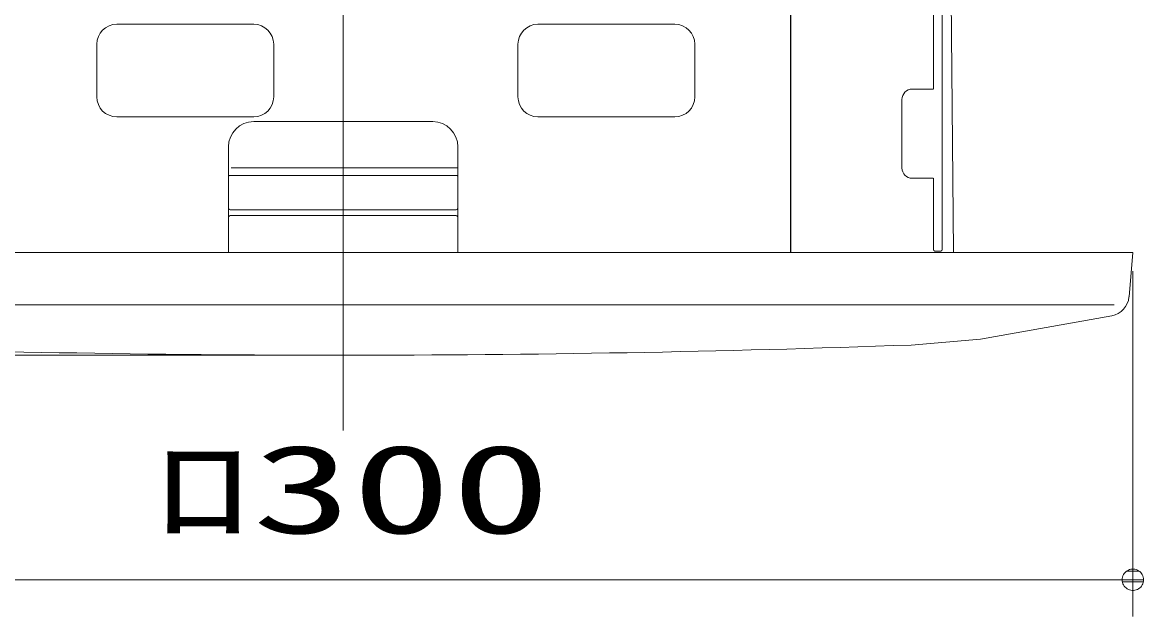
# Model space of a CAD drawing. Units: millimetres on the paper. Extents: x -305 to 305, y -152 to 152.
# Drawn here: x 23.52 to 53.94, y 39.62 to 55.75 of the extents above; entities that cross this region are included whole.
import ezdxf
from ezdxf.enums import TextEntityAlignment as Align

# ---------------------------------------------------------------- set-up
doc = ezdxf.new("R2010")
doc.units = ezdxf.units.MM
doc.linetypes.add('LONG_CHAIN', pattern=[21, 18, -1, 1, -1])
doc.layers.add('0-1_S3', color=7, linetype='Continuous', lineweight=9)
doc.layers.add('0-2_0', color=7, linetype='Continuous', lineweight=9)
doc.styles.add('ＭＳ ゴシック', font='')
doc.styles.get('ＭＳ ゴシック').set_extended_font_data('MS Gothic')

# ---------------------------------------------------------------- blocks, each defined once
blk = doc.blocks.new('_DOTSMALL')
at = {"layer": '0-2_0'}
for p, q in [((0.0746, 0.1), (-0.0746, 0.1)), ((0.1223, -0.0248), (-0.1223, -0.0248))]:
    blk.add_line(p, q, dxfattribs=at)
for points in [[(0.125, 0), (0.124, 0.0157), (0.1211, 0.0311), (0.1162, 0.046), (0.1095, 0.0602), (0.1011, 0.0735), (0.0911, 0.0856), (0.0797, 0.0963), (0.067, 0.1055), (0.0532, 0.1131), (0.0386, 0.1189), (0.0234, 0.1228), (0.0078, 0.1248), (-0.0078, 0.1248), (-0.0234, 0.1228), (-0.0386, 0.1189), (-0.0532, 0.1131), (-0.067, 0.1055), (-0.0797, 0.0963), (-0.0911, 0.0856), (-0.1011, 0.0735), (-0.1095, 0.0602), (-0.1162, 0.046), (-0.1211, 0.0311), (-0.124, 0.0157), (-0.125, 0), (0, 0)], [(-0.125, 0), (-0.124, -0.0157), (-0.1211, -0.0311), (-0.1162, -0.046), (-0.1095, -0.0602), (-0.1011, -0.0735), (-0.0911, -0.0856), (-0.0797, -0.0963), (-0.067, -0.1055), (-0.0532, -0.1131), (-0.0386, -0.1189), (-0.0234, -0.1228), (-0.0078, -0.1248), (0.0078, -0.1248), (0.0234, -0.1228), (0.0386, -0.1189), (0.0532, -0.1131), (0.067, -0.1055), (0.0797, -0.0963), (0.0911, -0.0856), (0.1011, -0.0735), (0.1095, -0.0602), (0.1162, -0.046), (0.1211, -0.0311), (0.124, -0.0157), (0.125, 0), (0, 0)]]:
    blk.add_lwpolyline(points, close=True, dxfattribs=at)

msp = doc.modelspace()

# ---------------------------------------------------------------- linework, layer by layer
at = {"layer": '0-1_S3', "linetype": 'LONG_CHAIN'}
for p in [(32.223, 44.666), (32.223, 45.251)]:
    msp.add_line(p, (32.223, 78.643), dxfattribs=at)
at = {"layer": '0-1_S3'}
for p, q in [((48.481, 76.195), (48.481, 49.582)), ((44.364, 74.157), (44.364, 49.51)), ((44.366, 74.155), (44.366, 49.511)), ((48.581, 72.347), (48.787, 49.516)), ((48.238, 53.936), (48.238, 56.371)), ((29.795, 55.696), (26.081, 55.696)), ((41.223, 55.696), (37.509, 55.696)), ((25.538, 55.153), (25.538, 53.725)), ((30.336, 55.153), (30.338, 55.153)), ((30.338, 53.725), (30.338, 55.153)), ((36.966, 55.153), (36.966, 53.725)), ((41.766, 53.725), (41.766, 55.153)), ((48.234, 53.936), (47.666, 53.936)), ((47.384, 53.654), (47.384, 51.796)), ((26.081, 53.182), (29.795, 53.182)), ((34.652, 53.053), (29.795, 53.053)), ((37.509, 53.182), (41.223, 53.182)), ((29.109, 52.367), (29.109, 49.51)), ((29.111, 52.367), (29.109, 52.367)), ((35.338, 49.51), (35.338, 52.367)), ((35.329, 51.802), (29.183, 51.802)), ((29.182, 51.595), (35.264, 51.595)), ((47.666, 51.514), (48.234, 51.514)), ((48.238, 49.581), (48.238, 51.514)), ((35.264, 50.659), (29.183, 50.659)), ((29.183, 50.504), (35.264, 50.504)), ((10.795, 49.498), (53.652, 49.498)), ((48.442, 49.539), (48.277, 49.539)), ((53.547, 48.294), (53.652, 49.498)), ((53.652, 48.998), (53.652, 39.618)), ((53.14, 48.078), (11.307, 48.078)), ((32.223, 46.991), (32.223, 46.959)), ((31.723, 46.712), (7.137, 46.712)), ((53.652, 40.618), (10.795, 40.618))]:
    msp.add_line(p, q, dxfattribs=at)
for points in [[(29.111, 51.566), (29.112, 51.572), (29.117, 51.577), (29.123, 51.582), (29.132, 51.587), (29.143, 51.59), (29.155, 51.593), (29.169, 51.595), (29.182, 51.595)], [(35.336, 51.566), (35.334, 51.572), (35.33, 51.577), (35.324, 51.582), (35.315, 51.587), (35.304, 51.59), (35.292, 51.593), (35.278, 51.595), (35.264, 51.595)], [(29.111, 50.703), (29.112, 50.694), (29.117, 50.686), (29.123, 50.679), (29.132, 50.672), (29.143, 50.666), (29.155, 50.662), (29.168, 50.66), (29.182, 50.659)], [(29.111, 50.46), (29.112, 50.469), (29.117, 50.477), (29.123, 50.485), (29.132, 50.491), (29.143, 50.497), (29.155, 50.501), (29.168, 50.503), (29.182, 50.504)], [(35.336, 50.703), (35.334, 50.694), (35.33, 50.686), (35.324, 50.679), (35.315, 50.672), (35.304, 50.666), (35.292, 50.662), (35.278, 50.66), (35.264, 50.659)], [(35.336, 50.46), (35.334, 50.469), (35.33, 50.477), (35.324, 50.485), (35.315, 50.491), (35.304, 50.497), (35.292, 50.501), (35.278, 50.503), (35.264, 50.504)], [(47.632, 46.989), (49.514, 47.145), (53.078, 47.781)]]:
    msp.add_lwpolyline(points, dxfattribs=at)
for centre, radius, start, end in [((26.081, 55.153), 0.543, 90, 180), ((29.795, 55.153), 0.543, 0, 90), ((37.509, 55.153), 0.543, 90, 180), ((41.223, 55.153), 0.543, 0, 90), ((47.666, 53.654), 0.282, 90, 180), ((26.081, 53.725), 0.543, 180, 270), ((29.795, 53.725), 0.543, 270, 0), ((37.509, 53.725), 0.543, 180, 270), ((41.223, 53.725), 0.543, 270, 0), ((29.795, 52.367), 0.686, 90, 180), ((34.652, 52.367), 0.686, 0, 90), ((47.666, 51.796), 0.282, 180, 270), ((48.281, 49.582), 0.0429, 180, 265.4296), ((48.438, 49.582), 0.0429, 274.5704, 0), ((52.977, 48.344), 0.571, 280.1189, 355.0002), ((32.223, 475.283), 428.571, 267.93963, 272.06037)]:
    msp.add_arc(centre, radius, start, end, dxfattribs=at)

# ---------------------------------------------------------------- block references
at = {"layer": '0-1_S3', "xscale": 2.32, "yscale": 2.32}
msp.add_blockref('_DOTSMALL', (53.652, 40.618), dxfattribs=at)

# ---------------------------------------------------------------- texts
at = {"layer": '0-1_S3', "style": 'ＭＳ ゴシック', "width": 1.65}
msp.add_text('ﾛ300', height=2.405, dxfattribs=at).set_placement((27.052, 41.156), align=Align.BOTTOM_LEFT)

doc.saveas('drawing.dxf')
